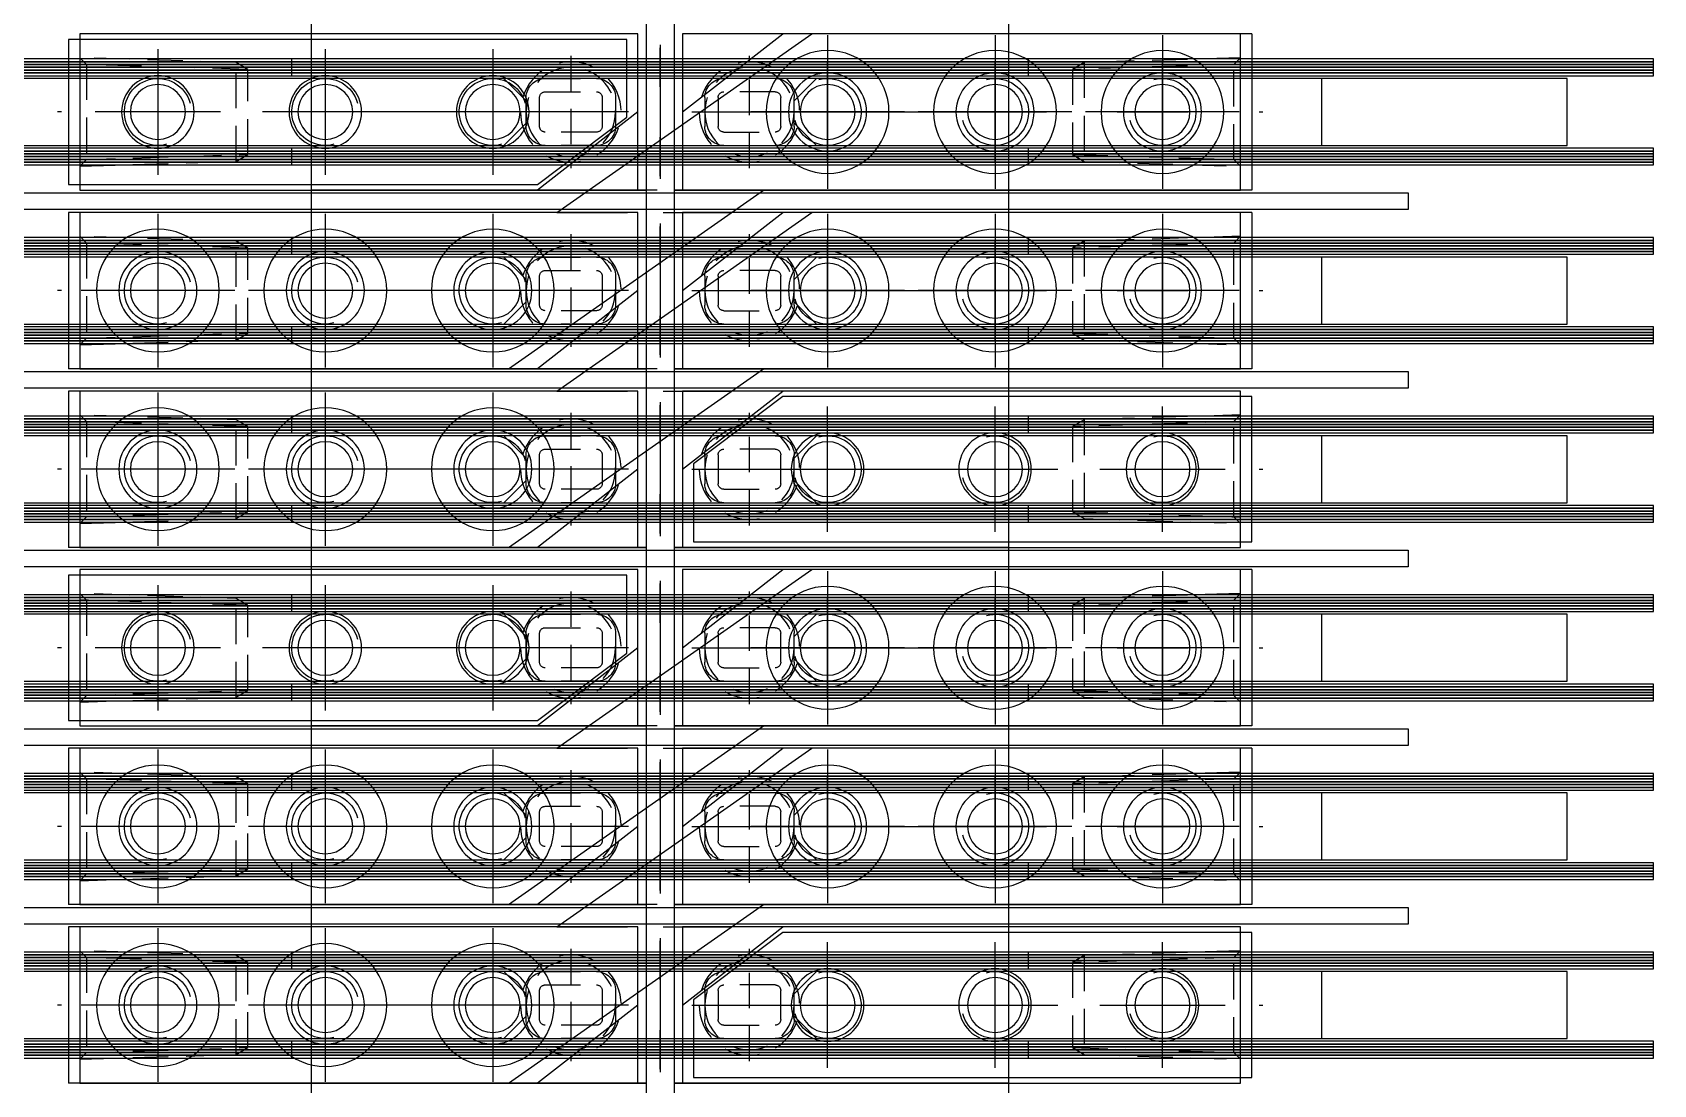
# Model space of a CAD drawing. Header units: millimetres. Extents: x 282 to 14566, y -4134 to 5341.
# Drawn here: x 3645.9 to 3791.2, y 1226 to 1320.3 of the extents above; entities that cross this region are included whole.
import ezdxf

# ---------------------------------------------------------------- set-up
doc = ezdxf.new("R2010")
doc.units = ezdxf.units.MM
for name, pattern in [('CENTER', [50.8, 31.75, -6.35, 6.35, -6.35]), ('CENTER1', [10, 7, -1, 1, -1]), ('CENTERX2', [101.6, 63.5, -12.7, 12.7, -12.7]), ('HIDDEN', [9.525, 6.35, -3.175]), ('HIDDEN2', [4.7625, 3.175, -1.5875])]:
    doc.linetypes.add(name, pattern=pattern)
doc.layers.add('CENTER', color=1, linetype='CENTER')
doc.layers.add('THIN', color=3, linetype='Continuous')

# ---------------------------------------------------------------- blocks, each defined once
blk = doc.blocks.new('A$C406C0A8B')
at = {"color": 1}
for p, q in [((-12, 6.5), (38, 6.5)), ((-12, -0.48), (-12, 6.5)), ((38, 6.5), (38, -6.5)), ((-4.02, -6.5), (-12, -0.48)), ((38, -6.5), (-4.02, -6.5))]:
    blk.add_line(p, q, dxfattribs=at)
at = {"color": 1, "linetype": 'CENTER', "ltscale": 3}
for p, q in [((0, 5.62), (0, -5.62)), ((15, 5.62), (15, -5.62)), ((30, 5.62), (30, -5.62)), ((-5.62, 0), (5.62, 0)), ((9.38, 0), (20.62, 0)), ((24.38, 0), (35.62, 0))]:
    blk.add_line(p, q, dxfattribs=at)
at = {"color": 1}
for centre in [(0, 0), (15, 0), (30, 0)]:
    blk.add_circle(centre, 3.25, dxfattribs=at)
blk = doc.blocks.new('A$C6A33477B')
at = {"color": 6}
for p, q in [((-8, 7), (31.42, 7)), ((-8, 7), (-8, -7)), ((54.27, -9), (31.42, 7)), ((-8, -7), (35.73, -7)), ((58.58, -23), (35.73, -7)), ((54.27, -9), (98, -9)), ((98, -9), (98, -23)), ((58.58, -23), (98, -23))]:
    blk.add_line(p, q, dxfattribs=at)
at = {"color": 1, "linetype": 'CENTER', "ltscale": 2}
for p, q in [((0, 6.88), (0, -6.88)), ((15, 6.88), (15, -6.88)), ((30, 6.88), (30, -6.88)), ((-6.88, 0), (6.88, 0)), ((8.12, 0), (21.88, 0)), ((23.12, 0), (36.88, 0)), ((60, -9.12), (60, -22.88)), ((75, -9.12), (75, -22.88)), ((90, -9.12), (90, -22.88)), ((53.12, -16), (66.88, -16)), ((68.12, -16), (81.88, -16)), ((83.12, -16), (96.88, -16))]:
    blk.add_line(p, q, dxfattribs=at)
at = {"color": 2, "linetype": 'HIDDEN'}
for p, q in [((35.73, -7), (51.42, -7)), ((54.27, -9), (38.58, -9))]:
    blk.add_line(p, q, dxfattribs=at)
at = {"color": 6}
for centre, radius in [((0, 0), 5.5), ((15, 0), 5.5), ((30, 0), 5.5), ((0, 0), 3.5), ((15, 0), 3.5), ((30, 0), 3.5), ((60, -16), 5.5), ((75, -16), 5.5), ((90, -16), 5.5), ((60, -16), 3.5), ((75, -16), 3.5), ((90, -16), 3.5)]:
    blk.add_circle(centre, radius, dxfattribs=at)
blk = doc.blocks.new('A$C429828F3')
at = {"color": 250}
for points in [[(-62.25, 400), (-92.25, 400), (-92.25, 416), (-62.25, 416), (-62.25, 400)], [(-59.75, 400), (-29.75, 400), (-29.75, 416), (-59.75, 416), (-59.75, 400)], [(-62.25, 384), (-92.25, 384), (-92.25, 400), (-62.25, 400), (-62.25, 384)], [(-59.75, 384), (-29.75, 384), (-29.75, 400), (-59.75, 400), (-59.75, 384)], [(-62.25, 368), (-92.25, 368), (-92.25, 384), (-62.25, 384), (-62.25, 368)], [(-59.75, 368), (-29.75, 368), (-29.75, 384), (-59.75, 384), (-59.75, 368)], [(-62.25, 352), (-92.25, 352), (-92.25, 368), (-62.25, 368), (-62.25, 352)], [(-59.75, 352), (-29.75, 352), (-29.75, 368), (-59.75, 368), (-59.75, 352)], [(-62.25, 336), (-92.25, 336), (-92.25, 352), (-62.25, 352), (-62.25, 336)], [(-59.75, 336), (-29.75, 336), (-29.75, 352), (-59.75, 352), (-59.75, 336)], [(-62.25, 320), (-92.25, 320), (-92.25, 336), (-62.25, 336), (-62.25, 320)], [(-59.75, 320), (-29.75, 320), (-29.75, 336), (-59.75, 336), (-59.75, 320)], [(-62.25, 304), (-92.25, 304), (-92.25, 320), (-62.25, 320), (-62.25, 304)], [(-59.75, 304), (-29.75, 304), (-29.75, 320), (-59.75, 320), (-59.75, 304)]]:
    blk.add_lwpolyline(points, dxfattribs=at)
blk = doc.blocks.new('A$C45CF31D8')
at = {"color": 250}
for p, q in [((-104, 368), (-104, 382)), ((-104, 382), (-54, 382)), ((-54, 375), (-63, 382)), ((-54, 382), (-54, 368)), ((-50, 382), (0, 382)), ((-50, 368), (-50, 382)), ((0, 382), (0, 368)), ((-141, 379.5, 0), (-141, 379.75, 0)), ((-141, 379.75, 0), (37, 379.75, 0)), ((-141, 379.25, 0), (-141, 379.5, 0)), ((-141, 379.5, 0), (37, 379.5, 0)), ((37, 379.5, 0), (-141, 379.5, 0)), ((37, 379.25, 0), (-141, 379.25, 0)), ((-141, 379, 0), (-141, 379.25, 0)), ((-141, 379.25, 0), (37, 379.25, 0)), ((-141, 378.75, 0), (-141, 379, 0)), ((-141, 379, 0), (37, 379, 0)), ((37, 379, 0), (-141, 379, 0)), ((-141, 378.5, 0), (-141, 378.75, 0)), ((-141, 378.75, 0), (37, 378.75, 0)), ((37, 378.75, 0), (-141, 378.75, 0)), ((-141, 378.25, 0), (-141, 378.5, 0)), ((-141, 378.5, 0), (37, 378.5, 0)), ((37, 378.5, 0), (-141, 378.5, 0)), ((37, 378.25, 0), (-141, 378.25, 0)), ((-111.25, 378), (-111.25, 372)), ((-50, 375), (-41, 368)), ((-141, 371.5, 0), (-141, 371.75, 0)), ((-141, 371.75, 0), (37, 371.75, 0)), ((-141, 371.25, 0), (-141, 371.5, 0)), ((-141, 371.5, 0), (37, 371.5, 0)), ((37, 371.5, 0), (-141, 371.5, 0)), ((37, 371.25, 0), (-141, 371.25, 0)), ((-141, 371, 0), (-141, 371.25, 0)), ((-141, 371.25, 0), (37, 371.25, 0)), ((-141, 370.75, 0), (-141, 371, 0)), ((-141, 371, 0), (37, 371, 0)), ((37, 371, 0), (-141, 371, 0)), ((37, 370.75, 0), (-141, 370.75, 0)), ((-141, 370.5, 0), (-141, 370.75, 0)), ((-141, 370.75, 0), (37, 370.75, 0)), ((-141, 370.25, 0), (-141, 370.5, 0)), ((-141, 370.5, 0), (37, 370.5, 0)), ((37, 370.5, 0), (-141, 370.5, 0)), ((37, 370.25, 0), (-141, 370.25, 0)), ((15, 367.75), (-119, 367.75)), ((-119, 367.75), (-119, 366.25)), ((-54, 368), (-104, 368)), ((0, 368), (-50, 368)), ((-119, 366.25), (15, 366.25)), ((-104, 352), (-104, 366)), ((-104, 366), (-54, 366)), ((-54, 359), (-63, 366)), ((-54, 366), (-54, 352)), ((-50, 366), (0, 366)), ((-50, 352), (-50, 366)), ((0, 366), (0, 352)), ((-141, 363.5, 0), (-141, 363.75, 0)), ((-141, 363.75, 0), (37, 363.75, 0)), ((-141, 363.25, 0), (-141, 363.5, 0)), ((-141, 363.5, 0), (37, 363.5, 0)), ((37, 363.5, 0), (-141, 363.5, 0)), ((37, 363.25, 0), (-141, 363.25, 0)), ((-141, 363, 0), (-141, 363.25, 0)), ((-141, 363.25, 0), (37, 363.25, 0)), ((-141, 362.75, 0), (-141, 363, 0)), ((-141, 363, 0), (37, 363, 0)), ((37, 363, 0), (-141, 363, 0)), ((-141, 362.5, 0), (-141, 362.75, 0)), ((-141, 362.75, 0), (37, 362.75, 0)), ((37, 362.75, 0), (-141, 362.75, 0)), ((-141, 362.25, 0), (-141, 362.5, 0)), ((-141, 362.5, 0), (37, 362.5, 0)), ((37, 362.5, 0), (-141, 362.5, 0)), ((37, 362.25, 0), (-141, 362.25, 0)), ((-111.25, 362), (-111.25, 356)), ((-50, 359), (-41, 352)), ((-141, 355.5, 0), (-141, 355.75, 0)), ((-141, 355.75, 0), (37, 355.75, 0)), ((-141, 355.25, 0), (-141, 355.5, 0)), ((-141, 355.5, 0), (37, 355.5, 0)), ((37, 355.5, 0), (-141, 355.5, 0)), ((37, 355.25, 0), (-141, 355.25, 0)), ((-141, 355, 0), (-141, 355.25, 0)), ((-141, 355.25, 0), (37, 355.25, 0)), ((-141, 354.75, 0), (-141, 355, 0)), ((-141, 355, 0), (37, 355, 0)), ((37, 355, 0), (-141, 355, 0)), ((37, 354.75, 0), (-141, 354.75, 0)), ((-141, 354.5, 0), (-141, 354.75, 0)), ((-141, 354.75, 0), (37, 354.75, 0)), ((-141, 354.25, 0), (-141, 354.5, 0)), ((-141, 354.5, 0), (37, 354.5, 0)), ((37, 354.5, 0), (-141, 354.5, 0)), ((37, 354.25, 0), (-141, 354.25, 0)), ((15, 351.75), (-119, 351.75)), ((-119, 351.75), (-119, 350.25)), ((-54, 352), (-104, 352)), ((0, 352), (-50, 352)), ((-119, 350.25), (15, 350.25)), ((-104, 336), (-104, 350)), ((-104, 350), (-54, 350)), ((-54, 343), (-63, 350)), ((-54, 350), (-54, 336)), ((-50, 350), (0, 350)), ((-50, 336), (-50, 350)), ((0, 350), (0, 336)), ((-141, 347.5, 0), (-141, 347.75, 0)), ((-141, 347.75, 0), (37, 347.75, 0)), ((-141, 347.25, 0), (-141, 347.5, 0)), ((-141, 347.5, 0), (37, 347.5, 0)), ((37, 347.5, 0), (-141, 347.5, 0)), ((37, 347.25, 0), (-141, 347.25, 0)), ((-141, 347, 0), (-141, 347.25, 0)), ((-141, 347.25, 0), (37, 347.25, 0)), ((-141, 346.75, 0), (-141, 347, 0)), ((-141, 347, 0), (37, 347, 0)), ((37, 347, 0), (-141, 347, 0)), ((-141, 346.5, 0), (-141, 346.75, 0)), ((-141, 346.75, 0), (37, 346.75, 0)), ((37, 346.75, 0), (-141, 346.75, 0)), ((-141, 346.25, 0), (-141, 346.5, 0)), ((-141, 346.5, 0), (37, 346.5, 0)), ((37, 346.5, 0), (-141, 346.5, 0)), ((37, 346.25, 0), (-141, 346.25, 0)), ((-111.25, 346), (-111.25, 340)), ((-50, 343), (-41, 336)), ((-141, 339.5, 0), (-141, 339.75, 0)), ((-141, 339.75, 0), (37, 339.75, 0)), ((-141, 339.25, 0), (-141, 339.5, 0)), ((-141, 339.5, 0), (37, 339.5, 0)), ((37, 339.5, 0), (-141, 339.5, 0)), ((37, 339.25, 0), (-141, 339.25, 0)), ((-141, 339, 0), (-141, 339.25, 0)), ((-141, 339.25, 0), (37, 339.25, 0)), ((-141, 338.75, 0), (-141, 339, 0)), ((-141, 339, 0), (37, 339, 0)), ((37, 339, 0), (-141, 339, 0)), ((37, 338.75, 0), (-141, 338.75, 0)), ((-141, 338.5, 0), (-141, 338.75, 0)), ((-141, 338.75, 0), (37, 338.75, 0)), ((-141, 338.25, 0), (-141, 338.5, 0)), ((-141, 338.5, 0), (37, 338.5, 0)), ((37, 338.5, 0), (-141, 338.5, 0)), ((37, 338.25, 0), (-141, 338.25, 0)), ((15, 335.75), (-119, 335.75)), ((-119, 335.75), (-119, 334.25)), ((-54, 336), (-104, 336)), ((0, 336), (-50, 336)), ((-119, 334.25), (15, 334.25)), ((-104, 320), (-104, 334)), ((-104, 334), (-54, 334)), ((-54, 327), (-63, 334)), ((-54, 334), (-54, 320)), ((-50, 334), (0, 334)), ((-50, 320), (-50, 334)), ((0, 334), (0, 320)), ((-141, 331.5, 0), (-141, 331.75, 0)), ((-141, 331.75, 0), (37, 331.75, 0)), ((-141, 331.25, 0), (-141, 331.5, 0)), ((-141, 331.5, 0), (37, 331.5, 0)), ((37, 331.5, 0), (-141, 331.5, 0)), ((37, 331.25, 0), (-141, 331.25, 0)), ((-141, 331, 0), (-141, 331.25, 0)), ((-141, 331.25, 0), (37, 331.25, 0)), ((-141, 330.75, 0), (-141, 331, 0)), ((-141, 331, 0), (37, 331, 0)), ((37, 331, 0), (-141, 331, 0)), ((-141, 330.5, 0), (-141, 330.75, 0)), ((-141, 330.75, 0), (37, 330.75, 0)), ((37, 330.75, 0), (-141, 330.75, 0)), ((-141, 330.25, 0), (-141, 330.5, 0)), ((-141, 330.5, 0), (37, 330.5, 0)), ((37, 330.5, 0), (-141, 330.5, 0)), ((37, 330.25, 0), (-141, 330.25, 0)), ((-111.25, 330), (-111.25, 324)), ((-50, 327), (-41, 320)), ((-141, 323.5, 0), (-141, 323.75, 0)), ((-141, 323.75, 0), (37, 323.75, 0)), ((-141, 323.25, 0), (-141, 323.5, 0)), ((-141, 323.5, 0), (37, 323.5, 0)), ((37, 323.5, 0), (-141, 323.5, 0)), ((37, 323.25, 0), (-141, 323.25, 0)), ((-141, 323, 0), (-141, 323.25, 0)), ((-141, 323.25, 0), (37, 323.25, 0)), ((-141, 322.75, 0), (-141, 323, 0)), ((-141, 323, 0), (37, 323, 0)), ((37, 323, 0), (-141, 323, 0)), ((37, 322.75, 0), (-141, 322.75, 0)), ((-141, 322.5, 0), (-141, 322.75, 0)), ((-141, 322.75, 0), (37, 322.75, 0)), ((-141, 322.25, 0), (-141, 322.5, 0)), ((-141, 322.5, 0), (37, 322.5, 0)), ((37, 322.5, 0), (-141, 322.5, 0)), ((37, 322.25, 0), (-141, 322.25, 0)), ((15, 319.75), (-119, 319.75)), ((-119, 319.75), (-119, 318.25)), ((-54, 320), (-104, 320)), ((0, 320), (-50, 320)), ((-119, 318.25), (15, 318.25)), ((-104, 304), (-104, 318)), ((-104, 318), (-54, 318)), ((-54, 311), (-63, 318)), ((-54, 318), (-54, 304)), ((-50, 318), (0, 318)), ((-50, 304), (-50, 318)), ((0, 318), (0, 304)), ((-141, 315.5, 0), (-141, 315.75, 0)), ((-141, 315.75, 0), (37, 315.75, 0)), ((-141, 315.25, 0), (-141, 315.5, 0)), ((-141, 315.5, 0), (37, 315.5, 0)), ((37, 315.5, 0), (-141, 315.5, 0)), ((37, 315.25, 0), (-141, 315.25, 0)), ((-141, 315, 0), (-141, 315.25, 0)), ((-141, 315.25, 0), (37, 315.25, 0)), ((-141, 314.75, 0), (-141, 315, 0)), ((-141, 315, 0), (37, 315, 0)), ((37, 315, 0), (-141, 315, 0)), ((-141, 314.5, 0), (-141, 314.75, 0)), ((-141, 314.75, 0), (37, 314.75, 0)), ((37, 314.75, 0), (-141, 314.75, 0)), ((-141, 314.25, 0), (-141, 314.5, 0)), ((-141, 314.5, 0), (37, 314.5, 0)), ((37, 314.5, 0), (-141, 314.5, 0)), ((37, 314.25, 0), (-141, 314.25, 0)), ((-111.25, 314), (-111.25, 308)), ((-50, 311), (-41, 304)), ((-141, 307.5, 0), (-141, 307.75, 0)), ((-141, 307.75, 0), (37, 307.75, 0)), ((-141, 307.25, 0), (-141, 307.5, 0)), ((-141, 307.5, 0), (37, 307.5, 0)), ((37, 307.5, 0), (-141, 307.5, 0)), ((37, 307.25, 0), (-141, 307.25, 0)), ((-141, 307, 0), (-141, 307.25, 0)), ((-141, 307.25, 0), (37, 307.25, 0)), ((-141, 306.75, 0), (-141, 307, 0)), ((-141, 307, 0), (37, 307, 0)), ((37, 307, 0), (-141, 307, 0)), ((37, 306.75, 0), (-141, 306.75, 0)), ((-141, 306.5, 0), (-141, 306.75, 0)), ((-141, 306.75, 0), (37, 306.75, 0)), ((-141, 306.25, 0), (-141, 306.5, 0)), ((-141, 306.5, 0), (37, 306.5, 0)), ((37, 306.5, 0), (-141, 306.5, 0)), ((37, 306.25, 0), (-141, 306.25, 0)), ((15, 303.75), (-119, 303.75)), ((-119, 303.75), (-119, 302.25)), ((-54, 304), (-104, 304)), ((0, 304), (-50, 304)), ((-119, 302.25), (15, 302.25)), ((-104, 288), (-104, 302)), ((-104, 302), (-54, 302)), ((-54, 295), (-63, 302)), ((-54, 302), (-54, 288)), ((-50, 302), (0, 302)), ((-50, 288), (-50, 302)), ((0, 302), (0, 288)), ((-141, 299.5, 0), (-141, 299.75, 0)), ((-141, 299.75, 0), (37, 299.75, 0)), ((-141, 299.25, 0), (-141, 299.5, 0)), ((-141, 299.5, 0), (37, 299.5, 0)), ((37, 299.5, 0), (-141, 299.5, 0)), ((37, 299.25, 0), (-141, 299.25, 0)), ((-141, 299, 0), (-141, 299.25, 0)), ((-141, 299.25, 0), (37, 299.25, 0)), ((-141, 298.75, 0), (-141, 299, 0)), ((-141, 299, 0), (37, 299, 0)), ((37, 299, 0), (-141, 299, 0)), ((-141, 298.5, 0), (-141, 298.75, 0)), ((-141, 298.75, 0), (37, 298.75, 0)), ((37, 298.75, 0), (-141, 298.75, 0)), ((-141, 298.25, 0), (-141, 298.5, 0)), ((-141, 298.5, 0), (37, 298.5, 0)), ((37, 298.5, 0), (-141, 298.5, 0)), ((37, 298.25, 0), (-141, 298.25, 0)), ((-111.25, 298), (-111.25, 292)), ((-50, 295), (-41, 288)), ((-141, 291.5, 0), (-141, 291.75, 0)), ((-141, 291.75, 0), (37, 291.75, 0)), ((-141, 291.25, 0), (-141, 291.5, 0)), ((-141, 291.5, 0), (37, 291.5, 0)), ((37, 291.5, 0), (-141, 291.5, 0)), ((37, 291.25, 0), (-141, 291.25, 0)), ((-141, 291, 0), (-141, 291.25, 0)), ((-141, 291.25, 0), (37, 291.25, 0)), ((-141, 290.75, 0), (-141, 291, 0)), ((-141, 291, 0), (37, 291, 0)), ((37, 291, 0), (-141, 291, 0)), ((37, 290.75, 0), (-141, 290.75, 0)), ((-141, 290.5, 0), (-141, 290.75, 0)), ((-141, 290.75, 0), (37, 290.75, 0)), ((-141, 290.25, 0), (-141, 290.5, 0)), ((-141, 290.5, 0), (37, 290.5, 0)), ((37, 290.5, 0), (-141, 290.5, 0)), ((37, 290.25, 0), (-141, 290.25, 0)), ((-54, 288), (-104, 288)), ((0, 288), (-50, 288))]:
    blk.add_line(p, q, dxfattribs=at)
at = {"color": 250, "linetype": 'CENTERX2'}
for p, q in [((-52, 381, 0), (-52, 369, 0)), ((-52, 365, 0), (-52, 353, 0)), ((-52, 349, 0), (-52, 337, 0)), ((-52, 333, 0), (-52, 321, 0)), ((-52, 317, 0), (-52, 305, 0)), ((-52, 301, 0), (-52, 289, 0))]:
    blk.add_line(p, q, dxfattribs=at)
at = {"color": 250, "linetype": 'CENTER1'}
for p, q in [((-52, 378.5, 0), (-52, 380.75, 0)), ((-52, 378.25, 0), (-52, 380.5, 0)), ((-52, 378, 0), (-52, 380.25, 0)), ((-52, 377.75, 0), (-52, 380, 0)), ((-52, 377.5, 0), (-52, 379.75, 0)), ((-52, 377.25, 0), (-52, 379.5, 0)), ((-52, 370.5, 0), (-52, 372.75, 0)), ((-52, 370.25, 0), (-52, 372.5, 0)), ((-52, 370, 0), (-52, 372.25, 0)), ((-52, 369.75, 0), (-52, 372, 0)), ((-52, 369.5, 0), (-52, 371.75, 0)), ((-52, 369.25, 0), (-52, 371.5, 0)), ((-52, 362.5, 0), (-52, 364.75, 0)), ((-52, 362.25, 0), (-52, 364.5, 0)), ((-52, 362, 0), (-52, 364.25, 0)), ((-52, 361.75, 0), (-52, 364, 0)), ((-52, 361.5, 0), (-52, 363.75, 0)), ((-52, 361.25, 0), (-52, 363.5, 0)), ((-52, 354.5, 0), (-52, 356.75, 0)), ((-52, 354.25, 0), (-52, 356.5, 0)), ((-52, 354, 0), (-52, 356.25, 0)), ((-52, 353.75, 0), (-52, 356, 0)), ((-52, 353.5, 0), (-52, 355.75, 0)), ((-52, 353.25, 0), (-52, 355.5, 0)), ((-52, 346.5, 0), (-52, 348.75, 0)), ((-52, 346.25, 0), (-52, 348.5, 0)), ((-52, 346, 0), (-52, 348.25, 0)), ((-52, 345.75, 0), (-52, 348, 0)), ((-52, 345.5, 0), (-52, 347.75, 0)), ((-52, 345.25, 0), (-52, 347.5, 0)), ((-52, 338.5, 0), (-52, 340.75, 0)), ((-52, 338.25, 0), (-52, 340.5, 0)), ((-52, 338, 0), (-52, 340.25, 0)), ((-52, 337.75, 0), (-52, 340, 0)), ((-52, 337.5, 0), (-52, 339.75, 0)), ((-52, 337.25, 0), (-52, 339.5, 0)), ((-52, 330.5, 0), (-52, 332.75, 0)), ((-52, 330.25, 0), (-52, 332.5, 0)), ((-52, 330, 0), (-52, 332.25, 0)), ((-52, 329.75, 0), (-52, 332, 0)), ((-52, 329.5, 0), (-52, 331.75, 0)), ((-52, 329.25, 0), (-52, 331.5, 0)), ((-52, 322.5, 0), (-52, 324.75, 0)), ((-52, 322.25, 0), (-52, 324.5, 0)), ((-52, 322, 0), (-52, 324.25, 0)), ((-52, 321.75, 0), (-52, 324, 0)), ((-52, 321.5, 0), (-52, 323.75, 0)), ((-52, 321.25, 0), (-52, 323.5, 0)), ((-52, 314.5, 0), (-52, 316.75, 0)), ((-52, 314.25, 0), (-52, 316.5, 0)), ((-52, 314, 0), (-52, 316.25, 0)), ((-52, 313.75, 0), (-52, 316, 0)), ((-52, 313.5, 0), (-52, 315.75, 0)), ((-52, 313.25, 0), (-52, 315.5, 0)), ((-52, 306.5, 0), (-52, 308.75, 0)), ((-52, 306.25, 0), (-52, 308.5, 0)), ((-52, 306, 0), (-52, 308.25, 0)), ((-52, 305.75, 0), (-52, 308, 0)), ((-52, 305.5, 0), (-52, 307.75, 0)), ((-52, 305.25, 0), (-52, 307.5, 0)), ((-52, 298.5, 0), (-52, 300.75, 0)), ((-52, 298.25, 0), (-52, 300.5, 0)), ((-52, 298, 0), (-52, 300.25, 0)), ((-52, 297.75, 0), (-52, 300, 0)), ((-52, 297.5, 0), (-52, 299.75, 0)), ((-52, 297.25, 0), (-52, 299.5, 0)), ((-52, 290.5, 0), (-52, 292.75, 0)), ((-52, 290.25, 0), (-52, 292.5, 0)), ((-52, 290, 0), (-52, 292.25, 0)), ((-52, 289.75, 0), (-52, 292, 0)), ((-52, 289.5, 0), (-52, 291.75, 0)), ((-52, 289.25, 0), (-52, 291.5, 0))]:
    blk.add_line(p, q, dxfattribs=at)
at = {"color": 250, "linetype": 'HIDDEN2'}
for p, q in [((-103.4, 379.26), (-104, 379.86)), ((-104, 379.86), (-90, 379.43)), ((-104, 379.28), (-88.94, 378.81)), ((-103.4, 370.74), (-103.4, 379.26)), ((-90, 379.43), (-88.94, 378.81)), ((-90, 379.43), (-90, 370.57)), ((-85, 379.5), (-85, 379.75)), ((-85, 379.25), (-85, 379.5)), ((-85, 379), (-85, 379.25)), ((-60, 369.96), (-60, 380.04)), ((-44, 380.04), (-44, 369.96)), ((-19, 379.5), (-19, 379.75)), ((-19, 379.25), (-19, 379.5)), ((-19, 379), (-19, 379.25)), ((-15.06, 378.81), (-14, 379.43)), ((-15.06, 378.81), (0, 379.28)), ((-14, 379.43), (0, 379.86)), ((-14, 370.57), (-14, 379.43)), ((0, 379.86), (-0.6, 379.26)), ((-0.6, 379.26), (-0.6, 370.74)), ((-104, 379), (-60.28, 379)), ((-88.94, 378.81), (-88.94, 371.19)), ((-85, 378.75), (-85, 379)), ((-85, 378.5), (-85, 378.75)), ((-85, 378.25), (-85, 378.5)), ((-62.3, 378), (-57.7, 378)), ((-41.7, 378), (-46.3, 378)), ((0, 379), (-44, 379)), ((-19, 378.75), (-19, 379)), ((-19, 378.5), (-19, 378.75)), ((-19, 378.25), (-19, 378.5)), ((-15.06, 371.19), (-15.06, 378.81)), ((-64, 373.7), (-64, 376.3)), ((-62.8, 373.7), (-62.8, 376.3)), ((-62.3, 376.8), (-57.7, 376.8)), ((-57.2, 376.3), (-57.2, 373.7)), ((-56, 376.3), (-56, 373.7)), ((-48, 376.3), (-48, 373.7)), ((-46.8, 376.3), (-46.8, 373.7)), ((-41.7, 376.8), (-46.3, 376.8)), ((-41.2, 373.7), (-41.2, 376.3)), ((-40, 373.7), (-40, 376.3)), ((-54.96, 375), (-65.04, 375)), ((-49.04, 375), (-38.96, 375)), ((-57.7, 373.2), (-62.3, 373.2)), ((-57.7, 372), (-62.3, 372)), ((-46.3, 373.2), (-41.7, 373.2)), ((-46.3, 372), (-41.7, 372)), ((-88.94, 371.19), (-104, 370.72)), ((-104, 371), (-60, 371)), ((-104, 370.14), (-103.4, 370.74)), ((-90, 370.57), (-104, 370.14)), ((-88.94, 371.19), (-90, 370.57)), ((-85, 371.5), (-85, 371.75)), ((-85, 371.25), (-85, 371.5)), ((-85, 371), (-85, 371.25)), ((-85, 370.75), (-85, 371)), ((-85, 370.5), (-85, 370.75)), ((-85, 370.25), (-85, 370.5)), ((0, 371), (-43.72, 371)), ((-19, 371.5), (-19, 371.75)), ((-19, 371.25), (-19, 371.5)), ((-19, 371), (-19, 371.25)), ((-19, 370.75), (-19, 371)), ((-19, 370.5), (-19, 370.75)), ((-19, 370.25), (-19, 370.5)), ((0, 370.72), (-15.06, 371.19)), ((-14, 370.57), (-15.06, 371.19)), ((0, 370.14), (-14, 370.57)), ((-0.6, 370.74), (0, 370.14)), ((-103.4, 363.26), (-104, 363.86)), ((-104, 363.86), (-90, 363.43)), ((-104, 363.28), (-88.94, 362.81)), ((-103.4, 354.74), (-103.4, 363.26)), ((-90, 363.43), (-88.94, 362.81)), ((-90, 363.43), (-90, 354.57)), ((-85, 363.5), (-85, 363.75)), ((-85, 363.25), (-85, 363.5)), ((-85, 363), (-85, 363.25)), ((-60, 353.96), (-60, 364.04)), ((-44, 364.04), (-44, 353.96)), ((-19, 363.5), (-19, 363.75)), ((-19, 363.25), (-19, 363.5)), ((-19, 363), (-19, 363.25)), ((-15.06, 362.81), (-14, 363.43)), ((-15.06, 362.81), (0, 363.28)), ((-14, 363.43), (0, 363.86)), ((-14, 354.57), (-14, 363.43)), ((0, 363.86), (-0.6, 363.26)), ((-0.6, 363.26), (-0.6, 354.74)), ((-104, 363), (-60.28, 363)), ((-88.94, 362.81), (-88.94, 355.19)), ((-85, 362.75), (-85, 363)), ((-85, 362.5), (-85, 362.75)), ((-85, 362.25), (-85, 362.5)), ((-62.3, 362), (-57.7, 362)), ((-41.7, 362), (-46.3, 362)), ((0, 363), (-44, 363)), ((-19, 362.75), (-19, 363)), ((-19, 362.5), (-19, 362.75)), ((-19, 362.25), (-19, 362.5)), ((-15.06, 355.19), (-15.06, 362.81)), ((-64, 357.7), (-64, 360.3)), ((-62.8, 357.7), (-62.8, 360.3)), ((-62.3, 360.8), (-57.7, 360.8)), ((-57.2, 360.3), (-57.2, 357.7)), ((-56, 360.3), (-56, 357.7)), ((-48, 360.3), (-48, 357.7)), ((-46.8, 360.3), (-46.8, 357.7)), ((-41.7, 360.8), (-46.3, 360.8)), ((-41.2, 357.7), (-41.2, 360.3)), ((-40, 357.7), (-40, 360.3)), ((-54.96, 359), (-65.04, 359)), ((-49.04, 359), (-38.96, 359)), ((-57.7, 357.2), (-62.3, 357.2)), ((-57.7, 356), (-62.3, 356)), ((-46.3, 357.2), (-41.7, 357.2)), ((-46.3, 356), (-41.7, 356)), ((-88.94, 355.19), (-104, 354.72)), ((-104, 355), (-60, 355)), ((-104, 354.14), (-103.4, 354.74)), ((-90, 354.57), (-104, 354.14)), ((-88.94, 355.19), (-90, 354.57)), ((-85, 355.5), (-85, 355.75)), ((-85, 355.25), (-85, 355.5)), ((-85, 355), (-85, 355.25)), ((-85, 354.75), (-85, 355)), ((-85, 354.5), (-85, 354.75)), ((-85, 354.25), (-85, 354.5)), ((0, 355), (-43.72, 355)), ((-19, 355.5), (-19, 355.75)), ((-19, 355.25), (-19, 355.5)), ((-19, 355), (-19, 355.25)), ((-19, 354.75), (-19, 355)), ((-19, 354.5), (-19, 354.75)), ((-19, 354.25), (-19, 354.5)), ((0, 354.72), (-15.06, 355.19)), ((-14, 354.57), (-15.06, 355.19)), ((0, 354.14), (-14, 354.57)), ((-0.6, 354.74), (0, 354.14)), ((-103.4, 347.26), (-104, 347.86)), ((-104, 347.86), (-90, 347.43)), ((-104, 347.28), (-88.94, 346.81)), ((-103.4, 338.74), (-103.4, 347.26)), ((-90, 347.43), (-88.94, 346.81)), ((-90, 347.43), (-90, 338.57)), ((-85, 347.5), (-85, 347.75)), ((-85, 347.25), (-85, 347.5)), ((-85, 347), (-85, 347.25)), ((-60, 337.96), (-60, 348.04)), ((-44, 348.04), (-44, 337.96)), ((-19, 347.5), (-19, 347.75)), ((-19, 347.25), (-19, 347.5)), ((-19, 347), (-19, 347.25)), ((-15.06, 346.81), (-14, 347.43)), ((-15.06, 346.81), (0, 347.28)), ((-14, 347.43), (0, 347.86)), ((-14, 338.57), (-14, 347.43)), ((0, 347.86), (-0.6, 347.26)), ((-0.6, 347.26), (-0.6, 338.74)), ((-104, 347), (-60.28, 347)), ((-88.94, 346.81), (-88.94, 339.19)), ((-85, 346.75), (-85, 347)), ((-85, 346.5), (-85, 346.75)), ((-85, 346.25), (-85, 346.5)), ((-62.3, 346), (-57.7, 346)), ((-41.7, 346), (-46.3, 346)), ((0, 347), (-44, 347)), ((-19, 346.75), (-19, 347)), ((-19, 346.5), (-19, 346.75)), ((-19, 346.25), (-19, 346.5)), ((-15.06, 339.19), (-15.06, 346.81)), ((-64, 341.7), (-64, 344.3)), ((-62.8, 341.7), (-62.8, 344.3)), ((-62.3, 344.8), (-57.7, 344.8)), ((-57.2, 344.3), (-57.2, 341.7)), ((-56, 344.3), (-56, 341.7)), ((-48, 344.3), (-48, 341.7)), ((-46.8, 344.3), (-46.8, 341.7)), ((-41.7, 344.8), (-46.3, 344.8)), ((-41.2, 341.7), (-41.2, 344.3)), ((-40, 341.7), (-40, 344.3)), ((-54.96, 343), (-65.04, 343)), ((-49.04, 343), (-38.96, 343)), ((-57.7, 341.2), (-62.3, 341.2)), ((-57.7, 340), (-62.3, 340)), ((-46.3, 341.2), (-41.7, 341.2)), ((-46.3, 340), (-41.7, 340)), ((-88.94, 339.19), (-104, 338.72)), ((-104, 339), (-60, 339)), ((-104, 338.14), (-103.4, 338.74)), ((-90, 338.57), (-104, 338.14)), ((-88.94, 339.19), (-90, 338.57)), ((-85, 339.5), (-85, 339.75)), ((-85, 339.25), (-85, 339.5)), ((-85, 339), (-85, 339.25)), ((-85, 338.75), (-85, 339)), ((-85, 338.5), (-85, 338.75)), ((-85, 338.25), (-85, 338.5)), ((0, 339), (-43.72, 339)), ((-19, 339.5), (-19, 339.75)), ((-19, 339.25), (-19, 339.5)), ((-19, 339), (-19, 339.25)), ((-19, 338.75), (-19, 339)), ((-19, 338.5), (-19, 338.75)), ((-19, 338.25), (-19, 338.5)), ((0, 338.72), (-15.06, 339.19)), ((-14, 338.57), (-15.06, 339.19)), ((0, 338.14), (-14, 338.57)), ((-0.6, 338.74), (0, 338.14)), ((-103.4, 331.26), (-104, 331.86)), ((-104, 331.86), (-90, 331.43)), ((-104, 331.28), (-88.94, 330.81)), ((-103.4, 322.74), (-103.4, 331.26)), ((-90, 331.43), (-88.94, 330.81)), ((-90, 331.43), (-90, 322.57)), ((-85, 331.5), (-85, 331.75)), ((-85, 331.25), (-85, 331.5)), ((-85, 331), (-85, 331.25)), ((-60, 321.96), (-60, 332.04)), ((-44, 332.04), (-44, 321.96)), ((-19, 331.5), (-19, 331.75)), ((-19, 331.25), (-19, 331.5)), ((-19, 331), (-19, 331.25)), ((-15.06, 330.81), (-14, 331.43)), ((-15.06, 330.81), (0, 331.28)), ((-14, 331.43), (0, 331.86)), ((-14, 322.57), (-14, 331.43)), ((0, 331.86), (-0.6, 331.26)), ((-0.6, 331.26), (-0.6, 322.74)), ((-104, 331), (-60.28, 331)), ((-88.94, 330.81), (-88.94, 323.19)), ((-85, 330.75), (-85, 331)), ((-85, 330.5), (-85, 330.75)), ((-85, 330.25), (-85, 330.5)), ((-62.3, 330), (-57.7, 330)), ((-41.7, 330), (-46.3, 330)), ((0, 331), (-44, 331)), ((-19, 330.75), (-19, 331)), ((-19, 330.5), (-19, 330.75)), ((-19, 330.25), (-19, 330.5)), ((-15.06, 323.19), (-15.06, 330.81)), ((-64, 325.7), (-64, 328.3)), ((-62.8, 325.7), (-62.8, 328.3)), ((-62.3, 328.8), (-57.7, 328.8)), ((-57.2, 328.3), (-57.2, 325.7)), ((-56, 328.3), (-56, 325.7)), ((-48, 328.3), (-48, 325.7)), ((-46.8, 328.3), (-46.8, 325.7)), ((-41.7, 328.8), (-46.3, 328.8)), ((-41.2, 325.7), (-41.2, 328.3)), ((-40, 325.7), (-40, 328.3)), ((-54.96, 327), (-65.04, 327)), ((-49.04, 327), (-38.96, 327)), ((-57.7, 325.2), (-62.3, 325.2)), ((-57.7, 324), (-62.3, 324)), ((-46.3, 325.2), (-41.7, 325.2)), ((-46.3, 324), (-41.7, 324)), ((-88.94, 323.19), (-104, 322.72)), ((-104, 323), (-60, 323)), ((-104, 322.14), (-103.4, 322.74)), ((-90, 322.57), (-104, 322.14)), ((-88.94, 323.19), (-90, 322.57)), ((-85, 323.5), (-85, 323.75)), ((-85, 323.25), (-85, 323.5)), ((-85, 323), (-85, 323.25)), ((-85, 322.75), (-85, 323)), ((-85, 322.5), (-85, 322.75)), ((-85, 322.25), (-85, 322.5)), ((0, 323), (-43.72, 323)), ((-19, 323.5), (-19, 323.75)), ((-19, 323.25), (-19, 323.5)), ((-19, 323), (-19, 323.25)), ((-19, 322.75), (-19, 323)), ((-19, 322.5), (-19, 322.75)), ((-19, 322.25), (-19, 322.5)), ((0, 322.72), (-15.06, 323.19)), ((-14, 322.57), (-15.06, 323.19)), ((0, 322.14), (-14, 322.57)), ((-0.6, 322.74), (0, 322.14)), ((-103.4, 315.26), (-104, 315.86)), ((-104, 315.86), (-90, 315.43)), ((-104, 315.28), (-88.94, 314.81)), ((-103.4, 306.74), (-103.4, 315.26)), ((-90, 315.43), (-88.94, 314.81)), ((-90, 315.43), (-90, 306.57)), ((-85, 315.5), (-85, 315.75)), ((-85, 315.25), (-85, 315.5)), ((-85, 315), (-85, 315.25)), ((-60, 305.96), (-60, 316.04)), ((-44, 316.04), (-44, 305.96)), ((-19, 315.5), (-19, 315.75)), ((-19, 315.25), (-19, 315.5)), ((-19, 315), (-19, 315.25)), ((-15.06, 314.81), (-14, 315.43)), ((-15.06, 314.81), (0, 315.28)), ((-14, 315.43), (0, 315.86)), ((-14, 306.57), (-14, 315.43)), ((0, 315.86), (-0.6, 315.26)), ((-0.6, 315.26), (-0.6, 306.74)), ((-104, 315), (-60.28, 315)), ((-88.94, 314.81), (-88.94, 307.19)), ((-85, 314.75), (-85, 315)), ((-85, 314.5), (-85, 314.75)), ((-85, 314.25), (-85, 314.5)), ((-62.3, 314), (-57.7, 314)), ((-41.7, 314), (-46.3, 314)), ((0, 315), (-44, 315)), ((-19, 314.75), (-19, 315)), ((-19, 314.5), (-19, 314.75)), ((-19, 314.25), (-19, 314.5)), ((-15.06, 307.19), (-15.06, 314.81)), ((-64, 309.7), (-64, 312.3)), ((-62.8, 309.7), (-62.8, 312.3)), ((-62.3, 312.8), (-57.7, 312.8)), ((-57.2, 312.3), (-57.2, 309.7)), ((-56, 312.3), (-56, 309.7)), ((-48, 312.3), (-48, 309.7)), ((-46.8, 312.3), (-46.8, 309.7)), ((-41.7, 312.8), (-46.3, 312.8)), ((-41.2, 309.7), (-41.2, 312.3)), ((-40, 309.7), (-40, 312.3)), ((-54.96, 311), (-65.04, 311)), ((-49.04, 311), (-38.96, 311)), ((-57.7, 309.2), (-62.3, 309.2)), ((-57.7, 308), (-62.3, 308)), ((-46.3, 309.2), (-41.7, 309.2)), ((-46.3, 308), (-41.7, 308)), ((-88.94, 307.19), (-104, 306.72)), ((-104, 307), (-60, 307)), ((-104, 306.14), (-103.4, 306.74)), ((-90, 306.57), (-104, 306.14)), ((-88.94, 307.19), (-90, 306.57)), ((-85, 307.5), (-85, 307.75)), ((-85, 307.25), (-85, 307.5)), ((-85, 307), (-85, 307.25)), ((-85, 306.75), (-85, 307)), ((-85, 306.5), (-85, 306.75)), ((-85, 306.25), (-85, 306.5)), ((0, 307), (-43.72, 307)), ((-19, 307.5), (-19, 307.75)), ((-19, 307.25), (-19, 307.5)), ((-19, 307), (-19, 307.25)), ((-19, 306.75), (-19, 307)), ((-19, 306.5), (-19, 306.75)), ((-19, 306.25), (-19, 306.5)), ((0, 306.72), (-15.06, 307.19)), ((-14, 306.57), (-15.06, 307.19)), ((0, 306.14), (-14, 306.57)), ((-0.6, 306.74), (0, 306.14)), ((-103.4, 299.26), (-104, 299.86)), ((-104, 299.86), (-90, 299.43)), ((-104, 299.28), (-88.94, 298.81)), ((-103.4, 290.74), (-103.4, 299.26)), ((-90, 299.43), (-88.94, 298.81)), ((-90, 299.43), (-90, 290.57)), ((-85, 299.5), (-85, 299.75)), ((-85, 299.25), (-85, 299.5)), ((-85, 299), (-85, 299.25)), ((-60, 289.96), (-60, 300.04)), ((-44, 300.04), (-44, 289.96)), ((-19, 299.5), (-19, 299.75)), ((-19, 299.25), (-19, 299.5)), ((-19, 299), (-19, 299.25)), ((-15.06, 298.81), (-14, 299.43)), ((-15.06, 298.81), (0, 299.28)), ((-14, 299.43), (0, 299.86)), ((-14, 290.57), (-14, 299.43)), ((0, 299.86), (-0.6, 299.26)), ((-0.6, 299.26), (-0.6, 290.74)), ((-104, 299), (-60.28, 299)), ((-88.94, 298.81), (-88.94, 291.19)), ((-85, 298.75), (-85, 299)), ((-85, 298.5), (-85, 298.75)), ((-85, 298.25), (-85, 298.5)), ((-62.3, 298), (-57.7, 298)), ((-41.7, 298), (-46.3, 298)), ((0, 299), (-44, 299)), ((-19, 298.75), (-19, 299)), ((-19, 298.5), (-19, 298.75)), ((-19, 298.25), (-19, 298.5)), ((-15.06, 291.19), (-15.06, 298.81)), ((-64, 293.7), (-64, 296.3)), ((-62.8, 293.7), (-62.8, 296.3)), ((-62.3, 296.8), (-57.7, 296.8)), ((-57.2, 296.3), (-57.2, 293.7)), ((-56, 296.3), (-56, 293.7)), ((-48, 296.3), (-48, 293.7)), ((-46.8, 296.3), (-46.8, 293.7)), ((-41.7, 296.8), (-46.3, 296.8)), ((-41.2, 293.7), (-41.2, 296.3)), ((-40, 293.7), (-40, 296.3)), ((-54.96, 295), (-65.04, 295)), ((-49.04, 295), (-38.96, 295)), ((-57.7, 293.2), (-62.3, 293.2)), ((-57.7, 292), (-62.3, 292)), ((-46.3, 293.2), (-41.7, 293.2)), ((-46.3, 292), (-41.7, 292)), ((-88.94, 291.19), (-104, 290.72)), ((-104, 291), (-60, 291)), ((-104, 290.14), (-103.4, 290.74)), ((-90, 290.57), (-104, 290.14)), ((-88.94, 291.19), (-90, 290.57)), ((-85, 291.5), (-85, 291.75)), ((-85, 291.25), (-85, 291.5)), ((-85, 291), (-85, 291.25)), ((-85, 290.75), (-85, 291)), ((-85, 290.5), (-85, 290.75)), ((-85, 290.25), (-85, 290.5)), ((0, 291), (-43.72, 291)), ((-19, 291.5), (-19, 291.75)), ((-19, 291.25), (-19, 291.5)), ((-19, 291), (-19, 291.25)), ((-19, 290.75), (-19, 291)), ((-19, 290.5), (-19, 290.75)), ((-19, 290.25), (-19, 290.5)), ((0, 290.72), (-15.06, 291.19)), ((-14, 290.57), (-15.06, 291.19)), ((0, 290.14), (-14, 290.57)), ((-0.6, 290.74), (0, 290.14))]:
    blk.add_line(p, q, dxfattribs=at)
at = {"color": 250, "elevation": 0}
for points in [[(-133.25, 372), (-133.25, 378), (29.25, 378), (29.25, 372)], [(-133.25, 356), (-133.25, 362), (29.25, 362), (29.25, 356)], [(-133.25, 340), (-133.25, 346), (29.25, 346), (29.25, 340)], [(-133.25, 324), (-133.25, 330), (29.25, 330), (29.25, 324)], [(-133.25, 308), (-133.25, 314), (29.25, 314), (29.25, 308)], [(-133.25, 292), (-133.25, 298), (29.25, 298), (29.25, 292)]]:
    blk.add_lwpolyline(points, close=True, dxfattribs=at)
at = {"color": 250, "linetype": 'HIDDEN2'}
for points in [[(-66, 372), (-64, 374), (-64, 376), (-66, 378)], [(-38, 372), (-40, 374), (-40, 376), (-38, 378)], [(-66, 356), (-64, 358), (-64, 360), (-66, 362)], [(-38, 356), (-40, 358), (-40, 360), (-38, 362)], [(-66, 340), (-64, 342), (-64, 344), (-66, 346)], [(-38, 340), (-40, 342), (-40, 344), (-38, 346)], [(-66, 324), (-64, 326), (-64, 328), (-66, 330)], [(-38, 324), (-40, 326), (-40, 328), (-38, 330)], [(-66, 308), (-64, 310), (-64, 312), (-66, 314)], [(-38, 308), (-40, 310), (-40, 312), (-38, 314)], [(-66, 292), (-64, 294), (-64, 296), (-66, 298)], [(-38, 292), (-40, 294), (-40, 296), (-38, 298)]]:
    blk.add_lwpolyline(points, dxfattribs=at)
for centre, radius in [((-60, 375), 4.5), ((-44, 375), 4.5), ((-60, 375), 4), ((-44, 375), 4), ((-60, 359), 4.5), ((-44, 359), 4.5), ((-60, 359), 4), ((-44, 359), 4), ((-60, 343), 4.5), ((-44, 343), 4.5), ((-60, 343), 4), ((-44, 343), 4), ((-60, 327), 4.5), ((-44, 327), 4.5), ((-60, 327), 4), ((-44, 327), 4), ((-60, 311), 4.5), ((-44, 311), 4.5), ((-60, 311), 4), ((-44, 311), 4), ((-60, 295), 4.5), ((-44, 295), 4.5), ((-60, 295), 4), ((-44, 295), 4)]:
    blk.add_circle(centre, radius, dxfattribs=at)
at = {"color": 250}
for centre in [(-97, 375), (-82, 375), (-67, 375), (-37, 375), (-22, 375), (-7, 375), (-97, 359), (-82, 359), (-67, 359), (-37, 359), (-22, 359), (-7, 359), (-97, 343), (-82, 343), (-67, 343), (-37, 343), (-22, 343), (-7, 343), (-97, 327), (-82, 327), (-67, 327), (-37, 327), (-22, 327), (-7, 327), (-97, 311), (-82, 311), (-67, 311), (-37, 311), (-22, 311), (-7, 311), (-97, 295), (-82, 295), (-67, 295), (-37, 295), (-22, 295), (-7, 295)]:
    blk.add_circle(centre, 2.46, dxfattribs=at)
at = {"color": 250, "linetype": 'HIDDEN2'}
for centre, radius, start, end in [((-62.3, 376.3), 1.7, 90, 180), ((-57.7, 376.3), 1.7, 360, 90), ((-46.3, 376.3), 1.7, 90, 180), ((-41.7, 376.3), 1.7, 360, 90), ((-62.3, 376.3), 0.5, 90, 180), ((-57.7, 376.3), 0.5, 360, 90), ((-46.3, 376.3), 0.5, 90, 180), ((-41.7, 376.3), 0.5, 0, 90), ((-62.3, 373.7), 1.7, 180, 270), ((-62.3, 373.7), 0.5, 180, 270), ((-57.7, 373.7), 0.5, 270, 0), ((-57.7, 373.7), 1.7, 270, 0), ((-46.3, 373.7), 1.7, 180, 270), ((-46.3, 373.7), 0.5, 180, 270), ((-41.7, 373.7), 0.5, 270, 0), ((-41.7, 373.7), 1.7, 270, 0), ((-62.3, 360.3), 1.7, 90, 180), ((-57.7, 360.3), 1.7, 360, 90), ((-46.3, 360.3), 1.7, 90, 180), ((-41.7, 360.3), 1.7, 360, 90), ((-62.3, 360.3), 0.5, 90, 180), ((-57.7, 360.3), 0.5, 360, 90), ((-46.3, 360.3), 0.5, 90, 180), ((-41.7, 360.3), 0.5, 0, 90), ((-62.3, 357.7), 1.7, 180, 270), ((-62.3, 357.7), 0.5, 180, 270), ((-57.7, 357.7), 0.5, 270, 0), ((-57.7, 357.7), 1.7, 270, 0), ((-46.3, 357.7), 1.7, 180, 270), ((-46.3, 357.7), 0.5, 180, 270), ((-41.7, 357.7), 0.5, 270, 0), ((-41.7, 357.7), 1.7, 270, 0), ((-62.3, 344.3), 1.7, 90, 180), ((-57.7, 344.3), 1.7, 360, 90), ((-46.3, 344.3), 1.7, 90, 180), ((-41.7, 344.3), 1.7, 360, 90), ((-62.3, 344.3), 0.5, 90, 180), ((-57.7, 344.3), 0.5, 360, 90), ((-46.3, 344.3), 0.5, 90, 180), ((-41.7, 344.3), 0.5, 0, 90), ((-62.3, 341.7), 1.7, 180, 270), ((-62.3, 341.7), 0.5, 180, 270), ((-57.7, 341.7), 0.5, 270, 0), ((-57.7, 341.7), 1.7, 270, 0), ((-46.3, 341.7), 1.7, 180, 270), ((-46.3, 341.7), 0.5, 180, 270), ((-41.7, 341.7), 0.5, 270, 0), ((-41.7, 341.7), 1.7, 270, 0), ((-62.3, 328.3), 1.7, 90, 180), ((-57.7, 328.3), 1.7, 360, 90), ((-46.3, 328.3), 1.7, 90, 180), ((-41.7, 328.3), 1.7, 360, 90), ((-62.3, 328.3), 0.5, 90, 180), ((-57.7, 328.3), 0.5, 360, 90), ((-46.3, 328.3), 0.5, 90, 180), ((-41.7, 328.3), 0.5, 0, 90), ((-62.3, 325.7), 1.7, 180, 270), ((-62.3, 325.7), 0.5, 180, 270), ((-57.7, 325.7), 0.5, 270, 0), ((-57.7, 325.7), 1.7, 270, 0), ((-46.3, 325.7), 1.7, 180, 270), ((-46.3, 325.7), 0.5, 180, 270), ((-41.7, 325.7), 0.5, 270, 0), ((-41.7, 325.7), 1.7, 270, 0), ((-62.3, 312.3), 1.7, 90, 180), ((-57.7, 312.3), 1.7, 360, 90), ((-46.3, 312.3), 1.7, 90, 180), ((-41.7, 312.3), 1.7, 360, 90), ((-62.3, 312.3), 0.5, 90, 180), ((-57.7, 312.3), 0.5, 360, 90), ((-46.3, 312.3), 0.5, 90, 180), ((-41.7, 312.3), 0.5, 0, 90), ((-62.3, 309.7), 1.7, 180, 270), ((-62.3, 309.7), 0.5, 180, 270), ((-57.7, 309.7), 0.5, 270, 0), ((-57.7, 309.7), 1.7, 270, 0), ((-46.3, 309.7), 1.7, 180, 270), ((-46.3, 309.7), 0.5, 180, 270), ((-41.7, 309.7), 0.5, 270, 0), ((-41.7, 309.7), 1.7, 270, 0), ((-62.3, 296.3), 1.7, 90, 180), ((-57.7, 296.3), 1.7, 360, 90), ((-46.3, 296.3), 1.7, 90, 180), ((-41.7, 296.3), 1.7, 360, 90), ((-62.3, 296.3), 0.5, 90, 180), ((-57.7, 296.3), 0.5, 360, 90), ((-46.3, 296.3), 0.5, 90, 180), ((-41.7, 296.3), 0.5, 0, 90), ((-62.3, 293.7), 1.7, 180, 270), ((-62.3, 293.7), 0.5, 180, 270), ((-57.7, 293.7), 0.5, 270, 0), ((-57.7, 293.7), 1.7, 270, 0), ((-46.3, 293.7), 1.7, 180, 270), ((-46.3, 293.7), 0.5, 180, 270), ((-41.7, 293.7), 0.5, 270, 0), ((-41.7, 293.7), 1.7, 270, 0)]:
    blk.add_arc(centre, radius, start, end, dxfattribs=at)
at = {"layer": 'CENTER', "color": 250}
for p, q in [((-97, 370.52), (-97, 379.48)), ((-82, 370.52), (-82, 379.48)), ((-67, 370.52), (-67, 379.48)), ((-37, 379.48), (-37, 370.52)), ((-22, 379.48), (-22, 370.52)), ((-7, 379.48), (-7, 370.52)), ((-54.85, 375), (-106, 375)), ((-49.15, 375), (2, 375)), ((-97, 354.52), (-97, 363.48)), ((-82, 354.52), (-82, 363.48)), ((-67, 354.52), (-67, 363.48)), ((-37, 363.48), (-37, 354.52)), ((-22, 363.48), (-22, 354.52)), ((-7, 363.48), (-7, 354.52)), ((-54.85, 359), (-106, 359)), ((-49.15, 359), (2, 359)), ((-97, 338.52), (-97, 347.48)), ((-82, 338.52), (-82, 347.48)), ((-67, 338.52), (-67, 347.48)), ((-37, 347.48), (-37, 338.52)), ((-22, 347.48), (-22, 338.52)), ((-7, 347.48), (-7, 338.52)), ((-54.85, 343), (-106, 343)), ((-49.15, 343), (2, 343)), ((-97, 322.52), (-97, 331.48)), ((-82, 322.52), (-82, 331.48)), ((-67, 322.52), (-67, 331.48)), ((-37, 331.48), (-37, 322.52)), ((-22, 331.48), (-22, 322.52)), ((-7, 331.48), (-7, 322.52)), ((-54.85, 327), (-106, 327)), ((-49.15, 327), (2, 327)), ((-97, 306.52), (-97, 315.48)), ((-82, 306.52), (-82, 315.48)), ((-67, 306.52), (-67, 315.48)), ((-37, 315.48), (-37, 306.52)), ((-22, 315.48), (-22, 306.52)), ((-7, 315.48), (-7, 306.52)), ((-54.85, 311), (-106, 311)), ((-49.15, 311), (2, 311)), ((-97, 290.52), (-97, 299.48)), ((-82, 290.52), (-82, 299.48)), ((-67, 290.52), (-67, 299.48)), ((-37, 299.48), (-37, 290.52)), ((-22, 299.48), (-22, 290.52)), ((-7, 299.48), (-7, 290.52)), ((-54.85, 295), (-106, 295)), ((-49.15, 295), (2, 295))]:
    blk.add_line(p, q, dxfattribs=at)
at = {"layer": 'THIN', "color": 250}
for centre, start, end in [((-97, 375), 75, 345), ((-82, 375), 75, 345), ((-67, 375), 75, 345), ((-37, 375), 255, 165), ((-22, 375), 255, 165), ((-7, 375), 255, 165), ((-97, 359), 75, 345), ((-82, 359), 75, 345), ((-67, 359), 75, 345), ((-37, 359), 255, 165), ((-22, 359), 255, 165), ((-7, 359), 255, 165), ((-97, 343), 75, 345), ((-82, 343), 75, 345), ((-67, 343), 75, 345), ((-37, 343), 255, 165), ((-22, 343), 255, 165), ((-7, 343), 255, 165), ((-97, 327), 75, 345), ((-82, 327), 75, 345), ((-67, 327), 75, 345), ((-37, 327), 255, 165), ((-22, 327), 255, 165), ((-7, 327), 255, 165), ((-97, 311), 75, 345), ((-82, 311), 75, 345), ((-67, 311), 75, 345), ((-37, 311), 255, 165), ((-22, 311), 255, 165), ((-7, 311), 255, 165), ((-97, 295), 75, 345), ((-82, 295), 75, 345), ((-67, 295), 75, 345), ((-37, 295), 255, 165), ((-22, 295), 255, 165), ((-7, 295), 255, 165)]:
    blk.add_arc(centre, 3, start, end, dxfattribs=at)

msp = doc.modelspace()

# ---------------------------------------------------------------- block references
at = {"xscale": -1}
for name, p in [('A$C429828F3', (3641.156, 906.174)), ('A$C45CF31D8', (3650.156, 938.174, 0)), ('A$C6A33477B', (3747.156, 1313.174, 0)), ('A$C406C0A8B', (3687.156, 1313.174, 0)), ('A$C6A33477B', (3747.156, 1297.174, 0)), ('A$C6A33477B', (3747.156, 1265.174, 0)), ('A$C406C0A8B', (3687.156, 1265.174, 0)), ('A$C6A33477B', (3747.156, 1249.174, 0))]:
    msp.add_blockref(name, p, dxfattribs=at)
at = {"xscale": -1, "rotation": 180}
for p in [(3717.156, 1281.174, 0), (3717.156, 1233.174, 0)]:
    msp.add_blockref('A$C406C0A8B', p, dxfattribs=at)

doc.saveas('drawing.dxf')
